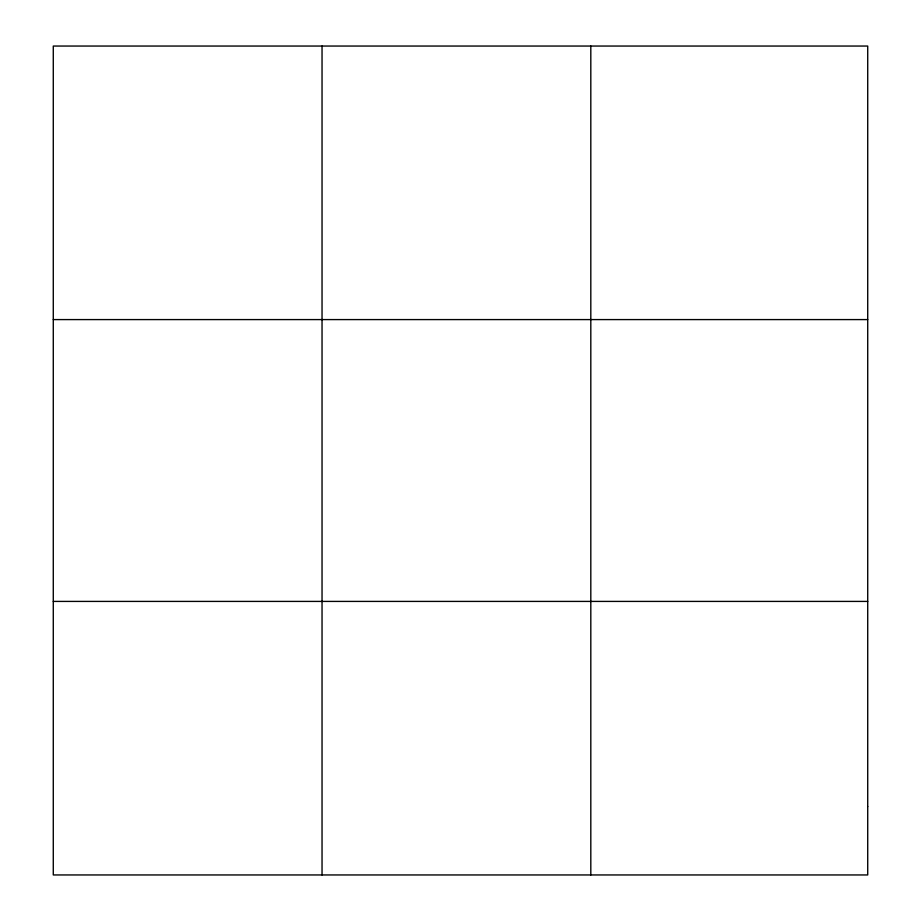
<?xml version="1.0" encoding="UTF-8"?>
<svg xmlns="http://www.w3.org/2000/svg" width="921" height="921" viewBox="0 0 921 921"><rect width="100%" height="100%" fill="white"/><g stroke="black" fill="none" stroke-linecap="round" stroke-linejoin="round"><path stroke-width="1.38" d="M322.039 874.95L322.039 46.05M590.81 874.95L590.81 46.05M53.28 319.587L867.72 319.587M53.28 601.413L867.72 601.413M867.72 806.566L867.72 874.95L53.28 874.95L53.28 46.05L867.72 46.05L867.72 806.566"/></g></svg>
